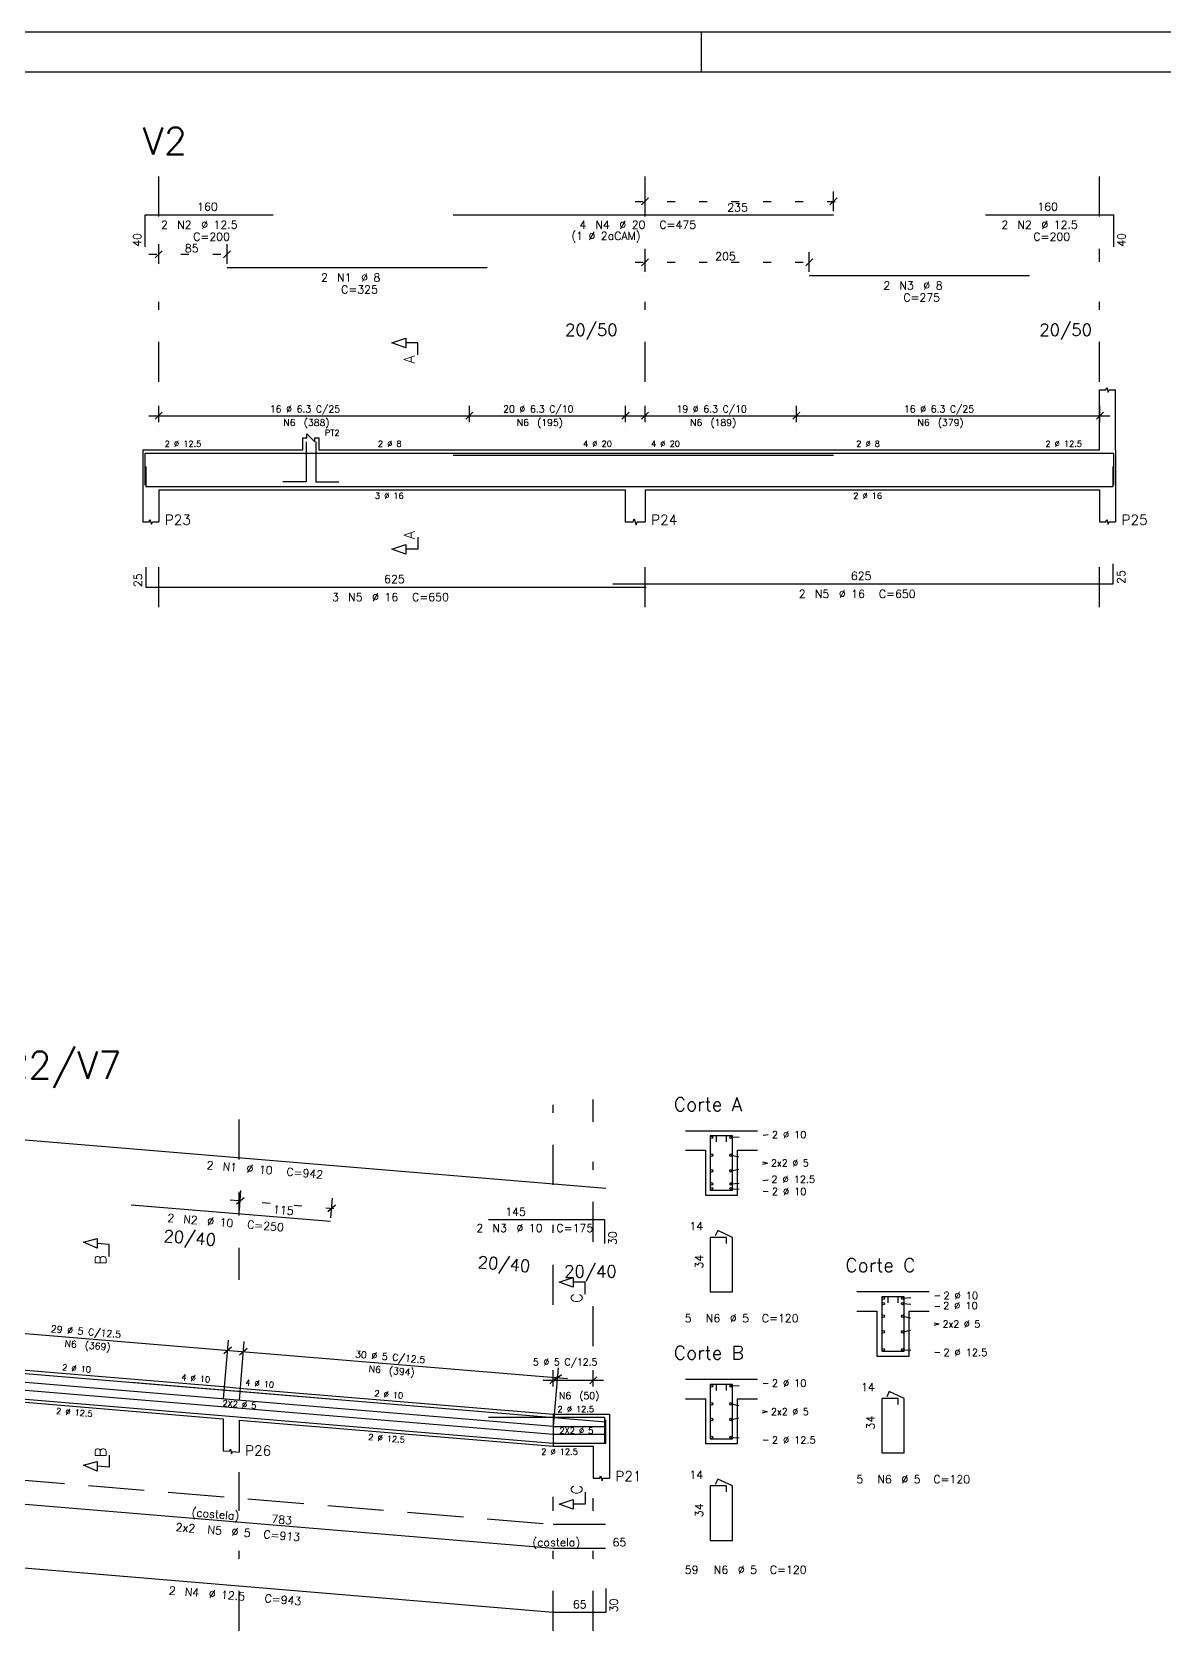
# Model space of a CAD drawing. Extents: x 797 to 1056, y -75 to 15.
# Drawn here: x 866.95 to 881.09, y -53.24 to -33.26 of the extents above; entities that cross this region are included whole.
import ezdxf

# ---------------------------------------------------------------- set-up
doc = ezdxf.new("R2010")
doc.units = 0
doc.header["$MEASUREMENT"] = 0
for name, pattern in [('ESTILO_TQS_0001', [1, 0.7, -0.3]), ('ESTILO_TQS_0002', [0.4, 0.1, -0.3]), ('ESTILO_TQS_0003', [1.5, 0.5, -0.4, 0.1, -0.5])]:
    doc.linetypes.add(name, pattern=pattern)
for name, color, linetype in [('06', 6, 'CONTINUOUS'), ('1', 2, 'CONTINUOUS'), ('13', 13, 'CONTINUOUS'), ('2', 4, 'CONTINUOUS'), ('3', 8, 'CONTINUOUS'), ('4', 1, 'CONTINUOUS'), ('5', 5, 'CONTINUOUS'), ('8', 8, 'CONTINUOUS'), ('CERCADURA', 7, 'CONTINUOUS')]:
    doc.layers.add(name, color=color, linetype=linetype)
doc.styles.get("Standard").update_dxf_attribs({"font": 'ROMANS.SHX'})

msp = doc.modelspace()

# ---------------------------------------------------------------- linework, layer by layer
at = {"layer": '06'}
msp.add_line((844.86, -33.763), (902.56, -33.763), dxfattribs=at)
at = {"layer": '1', "linetype": 'Continuous'}
for p, q in [((880.281, -38.484), (880.281, -37.734)), ((880.481, -38.484), (880.481, -37.734)), ((870.331, -38.484), (870.331, -38.334)), ((870.331, -38.334), (870.381, -38.334)), ((870.381, -38.334), (870.381, -38.284)), ((870.381, -38.284), (870.481, -38.384)), ((870.481, -38.384), (870.481, -38.334)), ((870.481, -38.334), (870.531, -38.334)), ((870.531, -38.334), (870.531, -38.484)), ((868.331, -38.484), (868.331, -38.984)), ((868.331, -38.484), (868.531, -38.484)), ((868.531, -38.484), (870.331, -38.484)), ((870.371, -38.384), (870.371, -38.884)), ((870.491, -38.384), (870.491, -38.884)), ((870.531, -38.484), (874.356, -38.484)), ((874.356, -38.484), (874.606, -38.484)), ((874.606, -38.484), (880.281, -38.484)), ((880.481, -38.484), (880.481, -38.984)), ((870.371, -38.884), (870.081, -38.884)), ((870.491, -38.884), (870.781, -38.884)), ((868.331, -38.984), (868.331, -39.384)), ((868.531, -38.984), (870.531, -38.984)), ((868.531, -38.984), (868.531, -39.384)), ((870.531, -38.984), (874.356, -38.984)), ((874.356, -38.984), (874.356, -39.384)), ((874.606, -38.984), (880.281, -38.984)), ((874.606, -38.984), (874.606, -39.384)), ((880.281, -38.984), (880.281, -39.384)), ((880.481, -38.984), (880.481, -39.384)), ((876.009, -46.996), (875.109, -46.996)), ((875.109, -47.236), (875.359, -47.236)), ((875.359, -47.236), (875.359, -47.796)), ((875.759, -47.796), (875.759, -47.236)), ((875.759, -47.236), (876.009, -47.236)), ((875.359, -47.796), (875.759, -47.796)), ((878.152, -49.007), (877.252, -49.007)), ((877.252, -49.247), (877.502, -49.247)), ((877.502, -49.247), (877.502, -49.807)), ((877.902, -49.807), (877.902, -49.247)), ((877.902, -49.247), (878.152, -49.247)), ((865.859, -49.9), (869.334, -50.19)), ((877.502, -49.807), (877.902, -49.807)), ((876.009, -50.102), (875.109, -50.102)), ((865.859, -50.302), (869.334, -50.591)), ((869.334, -50.19), (869.534, -50.207)), ((869.534, -50.207), (873.259, -50.517)), ((875.109, -50.342), (875.359, -50.342)), ((875.359, -50.342), (875.359, -50.902)), ((875.759, -50.902), (875.759, -50.342)), ((875.759, -50.342), (876.009, -50.342)), ((873.259, -50.517), (873.459, -50.534)), ((873.459, -50.535), (873.459, -50.935)), ((873.459, -50.535), (873.959, -50.535)), ((873.959, -50.535), (874.159, -50.535)), ((874.159, -50.535), (874.159, -50.935)), ((869.334, -50.591), (869.334, -50.991)), ((869.534, -50.608), (873.259, -50.918)), ((869.534, -50.608), (869.534, -51.008)), ((873.259, -50.918), (873.459, -50.935)), ((873.459, -50.935), (873.959, -50.935)), ((873.959, -50.935), (873.959, -51.335)), ((874.159, -50.935), (874.159, -51.335)), ((875.359, -50.902), (875.759, -50.902))]:
    msp.add_line(p, q, dxfattribs=at)
for points in [[(871.768, -37.299), (871.768, -37.149), (871.618, -37.149), (871.618, -37.209), (871.443, -37.149), (871.618, -37.089), (871.618, -37.149)], [(880.281, -37.734), (880.361, -37.734), (880.371, -37.704), (880.391, -37.764), (880.401, -37.734), (880.481, -37.734)], [(868.331, -39.384), (868.411, -39.384), (868.421, -39.354), (868.441, -39.414), (868.451, -39.384), (868.531, -39.384)], [(874.356, -39.384), (874.456, -39.384), (874.468, -39.346), (874.493, -39.421), (874.506, -39.384), (874.606, -39.384)], [(880.281, -39.384), (880.361, -39.384), (880.371, -39.354), (880.391, -39.414), (880.401, -39.384), (880.481, -39.384)], [(871.768, -39.576), (871.768, -39.726), (871.618, -39.726), (871.618, -39.786), (871.443, -39.726), (871.618, -39.666), (871.618, -39.726)], [(867.913, -48.562), (867.913, -48.412), (867.763, -48.4), (867.763, -48.46), (867.589, -48.385), (867.763, -48.34), (867.763, -48.4)], [(873.859, -49.035), (873.859, -48.885), (873.709, -48.885), (873.709, -48.945), (873.534, -48.885), (873.709, -48.825), (873.709, -48.885)], [(867.913, -51.048), (867.913, -51.198), (867.763, -51.185), (867.763, -51.245), (867.589, -51.171), (867.763, -51.125), (867.763, -51.185)], [(869.334, -50.991), (869.414, -50.998), (869.426, -50.969), (869.441, -51.03), (869.454, -51.001), (869.534, -51.008)], [(873.959, -51.335), (874.039, -51.335), (874.049, -51.305), (874.069, -51.365), (874.079, -51.335), (874.159, -51.335)], [(873.859, -51.51), (873.859, -51.66), (873.709, -51.66), (873.709, -51.72), (873.534, -51.66), (873.709, -51.6), (873.709, -51.66)]]:
    msp.add_lwpolyline(points, dxfattribs=at)
at = {"layer": '13', "linetype": 'Continuous'}
for centre in [(875.437, -47.074), (875.68, -47.074), (875.437, -47.297), (875.68, -47.297), (875.437, -47.494), (875.68, -47.494), (875.437, -47.657), (875.437, -47.717), (875.68, -47.657), (875.68, -47.717), (877.581, -49.085), (877.581, -49.153), (877.824, -49.085), (877.824, -49.153), (877.581, -49.309), (877.824, -49.309), (877.581, -49.505), (877.824, -49.505), (877.581, -49.728), (877.824, -49.728), (875.437, -50.181), (875.68, -50.181), (875.437, -50.404), (875.68, -50.404), (875.437, -50.601), (875.68, -50.601), (875.437, -50.824), (875.68, -50.824)]:
    msp.add_circle(centre, 0.016, dxfattribs=at)
at = {"layer": '2', "linetype": 'Continuous'}
for p, q in [((874.562, -35.425), (874.65, -35.337)), ((874.606, -35.501), (874.606, -35.256)), ((876.915, -35.425), (877.003, -35.337)), ((876.959, -35.501), (876.959, -35.256)), ((874.606, -35.551), (874.606, -35.551)), ((876.959, -35.551), (876.959, -35.551)), ((868.531, -36.161), (868.531, -35.916)), ((869.384, -36.161), (869.384, -35.916)), ((868.487, -36.085), (868.575, -35.997)), ((869.339, -36.085), (869.428, -35.997)), ((874.562, -36.185), (874.65, -36.097)), ((874.606, -36.261), (874.606, -36.016)), ((876.612, -36.185), (876.7, -36.097)), ((876.656, -36.261), (876.656, -36.016)), ((868.531, -36.211), (868.531, -36.211)), ((869.384, -36.211), (869.384, -36.211)), ((874.606, -36.311), (874.606, -36.311)), ((876.656, -36.311), (876.656, -36.311)), ((868.531, -38.139), (868.531, -37.934)), ((872.411, -38.139), (872.411, -37.934)), ((872.411, -38.139), (872.411, -37.934)), ((874.361, -38.139), (874.361, -37.934)), ((874.606, -38.139), (874.606, -37.934)), ((876.496, -38.139), (876.496, -37.934)), ((876.496, -38.139), (876.496, -37.934)), ((880.286, -38.139), (880.286, -37.934)), ((868.406, -38.059), (872.536, -38.059)), ((868.487, -38.103), (868.575, -38.014)), ((872.286, -38.059), (874.486, -38.059)), ((872.367, -38.103), (872.455, -38.014)), ((872.367, -38.103), (872.455, -38.014)), ((874.317, -38.103), (874.405, -38.014)), ((874.481, -38.059), (876.621, -38.059)), ((874.562, -38.103), (874.65, -38.014)), ((876.371, -38.059), (880.411, -38.059)), ((876.452, -38.103), (876.54, -38.014)), ((876.452, -38.103), (876.54, -38.014)), ((880.242, -38.103), (880.33, -38.014)), ((868.531, -38.189), (868.531, -38.189)), ((872.411, -38.189), (872.411, -38.189)), ((872.411, -38.189), (872.411, -38.189)), ((874.361, -38.189), (874.361, -38.189)), ((874.606, -38.189), (874.606, -38.189)), ((876.496, -38.189), (876.496, -38.189)), ((876.496, -38.189), (876.496, -38.189)), ((880.286, -38.189), (880.286, -38.189)), ((868.361, -38.924), (868.361, -38.524)), ((868.361, -38.524), (869.961, -38.524)), ((869.384, -38.524), (872.634, -38.524)), ((872.209, -38.524), (876.959, -38.524)), ((872.209, -38.549), (876.959, -38.549)), ((876.656, -38.524), (879.406, -38.524)), ((878.856, -38.524), (880.456, -38.524)), ((880.456, -38.524), (880.456, -38.924)), ((868.371, -38.694), (868.371, -38.944)), ((880.451, -38.944), (880.451, -38.694)), ((868.371, -38.944), (874.621, -38.944)), ((874.201, -38.944), (880.451, -38.944)), ((869.538, -47.984), (869.558, -47.741)), ((869.5, -47.906), (869.596, -47.825)), ((870.644, -48.001), (870.74, -47.92)), ((870.682, -48.08), (870.703, -47.836)), ((869.534, -48.034), (869.534, -48.034)), ((870.678, -48.129), (870.678, -48.129)), ((865.589, -49.418), (869.516, -49.745)), ((869.341, -50.341), (869.402, -49.61)), ((869.344, -49.775), (869.439, -49.694)), ((869.464, -49.741), (873.638, -50.089)), ((869.538, -50.357), (869.599, -49.626)), ((869.541, -49.791), (869.636, -49.711)), ((865.659, -49.924), (874.114, -50.628)), ((865.659, -50.035), (873.459, -50.685)), ((865.659, -50.133), (873.459, -50.784)), ((868.187, -50.134), (870.678, -50.342)), ((873.334, -50.11), (874.084, -50.11)), ((873.415, -50.154), (873.503, -50.066)), ((873.459, -50.19), (873.459, -49.985)), ((873.463, -50.684), (873.524, -49.954)), ((873.466, -50.119), (873.561, -50.038)), ((873.915, -50.154), (874.003, -50.066)), ((873.959, -50.19), (873.959, -49.985)), ((865.003, -50.19), (873.459, -50.895)), ((873.459, -50.24), (873.459, -50.24)), ((873.959, -50.24), (873.959, -50.24)), ((869.337, -50.391), (869.337, -50.391)), ((869.534, -50.407), (869.534, -50.407)), ((874.099, -50.575), (872.649, -50.575)), ((873.459, -50.686), (874.109, -50.686)), ((873.459, -50.734), (873.459, -50.734)), ((874.099, -50.575), (874.099, -50.895)), ((874.114, -50.895), (874.114, -50.605)), ((873.459, -50.784), (874.109, -50.784)), ((873.459, -50.895), (874.114, -50.895))]:
    msp.add_line(p, q, dxfattribs=at)
at = {"layer": '2', "linetype": 'ESTILO_TQS_0002'}
for p, q in [((874.481, -35.381), (877.084, -35.381)), ((868.406, -36.041), (869.509, -36.041)), ((874.481, -36.141), (876.781, -36.141)), ((869.423, -47.855), (870.817, -47.971))]:
    msp.add_line(p, q, dxfattribs=at)
at = {"layer": '2', "linetype": 'Continuous'}
for points in [[(875.624, -47.131), (875.624, -47.056), (875.419, -47.056), (875.419, -47.736), (875.699, -47.736), (875.699, -47.056), (875.494, -47.056), (875.494, -47.131)], [(877.767, -49.142), (877.767, -49.067), (877.562, -49.067), (877.562, -49.747), (877.842, -49.747), (877.842, -49.067), (877.637, -49.067), (877.637, -49.142)], [(875.624, -50.237), (875.624, -50.162), (875.419, -50.162), (875.419, -50.842), (875.699, -50.842), (875.699, -50.162), (875.494, -50.162), (875.494, -50.237)]]:
    msp.add_lwpolyline(points, dxfattribs=at)
at = {"layer": '3', "linetype": 'ESTILO_TQS_0003'}
for p, q in [((868.531, -35.57), (868.531, -35.046)), ((874.606, -35.57), (874.606, -35.046)), ((880.281, -35.57), (880.281, -35.046)), ((868.531, -37.634), (868.531, -35.972)), ((874.606, -37.634), (874.606, -35.972)), ((880.281, -37.634), (880.281, -35.972)), ((868.531, -40.449), (868.531, -39.584)), ((874.606, -40.449), (874.606, -39.584)), ((880.281, -40.449), (880.281, -39.584)), ((869.534, -47.353), (869.534, -46.603)), ((873.459, -49.167), (873.459, -46.603)), ((873.959, -48.381), (873.959, -46.603)), ((869.534, -48.053), (869.534, -47.755)), ((869.534, -48.857), (869.534, -48.455)), ((873.959, -49.685), (873.959, -48.783)), ((869.534, -53.243), (869.534, -51.257)), ((873.459, -53.243), (873.459, -51.568)), ((873.959, -53.243), (873.959, -51.585))]:
    msp.add_line(p, q, dxfattribs=at)
at = {"layer": '3', "linetype": 'ESTILO_TQS_0002'}
for p, q in [((875.68, -47.074), (876.144, -47.041)), ((875.68, -47.297), (876.136, -47.396)), ((875.68, -47.494), (876.136, -47.396)), ((875.68, -47.657), (876.144, -47.605)), ((875.68, -47.717), (876.144, -47.751)), ((877.824, -49.085), (878.287, -49.052)), ((877.824, -49.153), (878.287, -49.188)), ((877.824, -49.309), (878.28, -49.407)), ((877.824, -49.505), (878.28, -49.407)), ((877.824, -49.728), (878.287, -49.762)), ((875.68, -50.181), (876.144, -50.147)), ((873.259, -50.517), (873.459, -50.534)), ((875.68, -50.404), (876.136, -50.502)), ((875.68, -50.601), (876.136, -50.502)), ((873.259, -50.918), (873.459, -50.935)), ((875.68, -50.824), (876.144, -50.857))]:
    msp.add_line(p, q, dxfattribs=at)
at = {"layer": '4', "linetype": 'Continuous'}
for p, q in [((868.361, -35.946), (868.361, -35.546)), ((868.361, -35.546), (869.961, -35.546)), ((872.209, -35.546), (876.959, -35.546)), ((878.856, -35.546), (880.456, -35.546)), ((880.456, -35.546), (880.456, -35.946)), ((869.384, -36.206), (872.634, -36.206)), ((876.656, -36.306), (879.406, -36.306)), ((868.371, -39.949), (868.371, -40.199)), ((880.451, -40.159), (880.451, -39.909)), ((874.201, -40.159), (880.451, -40.159)), ((868.371, -40.199), (874.621, -40.199)), ((868.187, -47.917), (870.678, -48.124))]:
    msp.add_line(p, q, dxfattribs=at)
for points in [[(865.019, -47.306), (865.019, -47.006), (865.659, -47.006), (874.114, -47.711)], [(872.649, -48.1), (874.099, -48.1), (874.099, -48.4)], [(875.624, -48.4), (875.624, -48.325), (875.419, -48.325), (875.419, -49.005), (875.699, -49.005), (875.699, -48.325), (875.513, -48.238), (875.481, -48.306)], [(877.767, -50.411), (877.767, -50.336), (877.562, -50.336), (877.562, -51.016), (877.842, -51.016), (877.842, -50.336), (877.656, -50.249), (877.625, -50.317)], [(875.624, -51.506), (875.624, -51.431), (875.419, -51.431), (875.419, -52.111), (875.699, -52.111), (875.699, -51.431), (875.513, -51.345), (875.481, -51.413)], [(865.004, -51.56), (865.659, -51.56), (873.459, -52.21), (874.109, -52.21)], [(874.114, -52.71), (874.114, -53.01), (873.459, -53.01), (865.004, -52.305)]]:
    msp.add_lwpolyline(points, dxfattribs=at)
at = {"layer": '8', "linetype": 'ESTILO_TQS_0001'}
msp.add_lwpolyline([(865.004, -51.26), (865.659, -51.26), (873.459, -51.91), (874.109, -51.91)], dxfattribs=at)
at = {"layer": 'CERCADURA'}
for p, q in [((843.61, -33.263), (903.06, -33.263)), ((875.31, -33.763), (875.31, -33.263))]:
    msp.add_line(p, q, dxfattribs=at)

# ---------------------------------------------------------------- texts
at = {"layer": '1', "linetype": 'Continuous'}
for s, height, p in [('160', 0.1, (869.011, -35.496)), ('160', 0.1, (879.506, -35.496)), ('2', 0.1, (868.561, -35.721)), ('N2', 0.1, (868.761, -35.721)), ('%%c 12.5', 0.1, (869.061, -35.721)), ('(1 %%c 2aCAM)', 0.1, (873.684, -35.861)), ('4', 0.1, (873.784, -35.721)), ('N4', 0.1, (873.984, -35.721)), ('%%c 20', 0.1, (874.284, -35.721)), ('C=475', 0.1, (874.784, -35.721)), ('2', 0.1, (879.056, -35.721)), ('N2', 0.1, (879.256, -35.721)), ('%%c 12.5', 0.1, (879.556, -35.721)), ('C=200', 0.1, (868.961, -35.871)), ('C=200', 0.1, (879.456, -35.871)), ('2', 0.1, (870.559, -36.381)), ('N1', 0.1, (870.759, -36.381)), ('%%c 8', 0.1, (871.059, -36.381)), ('C=325', 0.1, (870.809, -36.531)), ('2', 0.1, (877.581, -36.481)), ('N3', 0.1, (877.781, -36.481)), ('C=275', 0.1, (877.831, -36.631)), ('%%c 8', 0.1, (878.081, -36.481)), ('20/50', 0.15, (873.606, -37.059)), ('20/50', 0.15, (879.531, -37.059)), ('PT2', 0.075, (870.606, -38.309)), ('2 %%c 12.5', 0.075, (868.606, -38.446)), ('2 %%c 8', 0.075, (871.268, -38.446)), ('4 %%c 20', 0.075, (873.831, -38.446)), ('4 %%c 20', 0.075, (874.681, -38.446)), ('2 %%c 8', 0.075, (877.243, -38.446)), ('2 %%c 12.5', 0.075, (879.606, -38.446)), ('3 %%c 16', 0.075, (871.231, -39.096)), ('2 %%c 16', 0.075, (877.206, -39.096)), ('P23', 0.125, (868.606, -39.421)), ('P24', 0.125, (874.681, -39.421)), ('P25', 0.125, (880.556, -39.421)), ('625', 0.1, (871.346, -40.149)), ('625', 0.1, (877.176, -40.109)), ('3', 0.1, (870.696, -40.374)), ('N5', 0.1, (870.896, -40.374)), ('%%c 16', 0.1, (871.196, -40.374)), ('C=650', 0.1, (871.696, -40.374)), ('2', 0.1, (876.526, -40.334)), ('N5', 0.1, (876.726, -40.334)), ('%%c 16', 0.1, (877.026, -40.334)), ('C=650', 0.1, (877.526, -40.334)), ('Corte A', 0.17, (874.964, -46.746)), ('145', 0.1, (872.859, -48.055)), ('2', 0.1, (872.499, -48.258)), ('N3', 0.1, (872.699, -48.258)), ('%%c 10', 0.1, (872.999, -48.258)), ('C=175', 0.1, (873.499, -48.258)), ('20/40', 0.15, (873.595, -48.825)), ('Corte C', 0.17, (877.107, -48.757)), ('  5', 0.1, (874.964, -49.385)), ('N6', 0.1, (875.364, -49.385)), ('%%c 5', 0.1, (875.664, -49.385)), ('C=120', 0.1, (876.064, -49.385)), ('Corte B', 0.17, (874.964, -49.852)), ('2 %%c 12.5', 0.075, (873.512, -50.508)), ('2X2 %%c 5', 0.075, (873.536, -50.777)), ('P26', 0.125, (869.609, -51.052)), ('2 %%c 12.5', 0.075, (873.309, -51.04)), ('P21', 0.125, (874.234, -51.372)), ('  5', 0.1, (877.107, -51.397)), ('N6', 0.1, (877.507, -51.397)), ('%%c 5', 0.1, (877.807, -51.397)), ('C=120', 0.1, (878.207, -51.397)), ('(costela)', 0.1, (873.199, -52.185)), ('65', 0.1, (874.199, -52.185)), ('  59', 0.1, (874.964, -52.528)), ('N6', 0.1, (875.464, -52.528)), ('%%c 5', 0.1, (875.764, -52.528)), ('C=120', 0.1, (876.164, -52.528)), ('65', 0.1, (873.704, -52.96))]:
    msp.add_text(s, height=height, dxfattribs=at).set_placement(p)
for s, height, rotation, p in [('40', 0.1, 90, (868.311, -35.946)), ('40', 0.1, 90, (880.606, -35.946)), ('A', 0.136, 90, (871.728, -37.407)), ('A', 0.136, 90, (871.728, -39.603)), ('25', 0.1, 90, (868.321, -40.199)), ('25', 0.1, 90, (880.601, -40.159)), ('2', 0.1, 355.2361, (869.126, -47.47)), ('N1', 0.1, 355.2361, (869.325, -47.487)), ('%%c 10', 0.1, 355.2361, (869.624, -47.512)), ('C=942', 0.1, 355.236, (870.123, -47.553)), ('2', 0.1, 355.2361, (868.635, -48.129)), ('N2', 0.1, 355.2361, (868.834, -48.146)), ('%%c 10', 0.1, 355.2361, (869.133, -48.171)), ('C=250', 0.1, 355.2361, (869.632, -48.212)), ('20/40', 0.15, 355.2361, (868.586, -48.378)), ('30', 0.1, 90, (874.249, -48.42)), ('B', 0.136, 90, (867.872, -48.668)), ('20/40', 0.15, 355.2361, (872.511, -48.705)), ('C', 0.136, 90, (873.818, -49.144)), ('2 %%c 10', 0.075, 355.2361, (867.322, -49.985)), ('4 %%c 10', 0.075, 355.2361, (868.811, -50.109)), ('4 %%c 10', 0.075, 355.2361, (869.609, -50.175)), ('2 %%c 10', 0.075, 355.2361, (871.222, -50.31)), ('2 %%c 12.5', 0.075, 355.2361, (867.247, -50.53)), ('2X2 %%c 5', 0.075, 355.2361, (869.324, -50.431)), ('2 %%c 12.5', 0.075, 355.2361, (871.147, -50.855)), ('B', 0.136, 90, (867.872, -51.072)), ('C', 0.136, 90, (873.818, -51.537)), ('(costela)', 0.1, 355.2361, (868.938, -51.808)), ('2x2', 0.1, 355.2361, (868.739, -51.992)), ('N5', 0.1, 355.2361, (869.137, -52.025)), ('783', 0.1, 355.236, (869.935, -51.891)), ('%%c 5', 0.1, 355.2361, (869.436, -52.05)), ('C=913', 0.1, 355.236, (869.835, -52.083)), ('2', 0.1, 355.2361, (868.654, -52.785)), ('N4', 0.1, 355.236, (868.853, -52.801)), ('%%c 12.5', 0.1, 355.2361, (869.152, -52.826)), ('C=943', 0.1, 355.236, (869.85, -52.884)), ('30', 0.1, 90, (874.264, -53.01))]:
    msp.add_text(s, height=height, rotation=rotation, dxfattribs=at).set_placement(p)
at = {"layer": '2', "linetype": 'Continuous'}
for s, height, p in [('235', 0.1, (875.632, -35.506)), ('85', 0.1, (868.857, -36.016)), ('205', 0.1, (875.481, -36.116)), ('16 %%c 6.3 C/25', 0.085, (869.918, -38.016)), ('20 %%c 6.3 C/10', 0.085, (872.833, -38.016)), ('19 %%c 6.3 C/10', 0.085, (874.998, -38.016)), ('16 %%c 6.3 C/25', 0.085, (877.838, -38.016)), ('N6', 0.085, (870.088, -38.186)), ('(388)', 0.085, (870.343, -38.186)), ('N6', 0.085, (873.003, -38.186)), ('(195)', 0.085, (873.258, -38.186)), ('N6', 0.085, (875.168, -38.186)), ('(189)', 0.085, (875.423, -38.186)), ('N6', 0.085, (878.008, -38.186)), ('(379)', 0.085, (878.263, -38.186)), ('2 %%c 10', 0.09, (876.189, -47.086)), ('2x2 %%c 5', 0.085, (876.179, -47.438)), ('2 %%c 12.5', 0.09, (876.183, -47.645)), ('2 %%c 10', 0.09, (876.189, -47.796)), ('14', 0.1, (875.159, -48.235)), ('2 %%c 10', 0.09, (878.328, -49.223)), ('2 %%c 10', 0.09, (878.332, -49.097)), ('2x2 %%c 5', 0.085, (878.322, -49.449)), ('2 %%c 12.5', 0.09, (878.332, -49.807)), ('5 %%c 5 C/12.5', 0.085, (873.204, -49.925)), ('2 %%c 10', 0.09, (876.189, -50.192)), ('14', 0.1, (877.302, -50.246)), ('N6', 0.085, (873.53, -50.345)), ('(50)', 0.085, (873.785, -50.345)), ('2x2 %%c 5', 0.085, (876.179, -50.545)), ('2 %%c 12.5', 0.09, (876.189, -50.902)), ('14', 0.1, (875.159, -51.341))]:
    msp.add_text(s, height=height, dxfattribs=at).set_placement(p)
for s, height, rotation, p in [('115', 0.1, 355.2361, (869.956, -48.024)), ('34', 0.1, 90, (875.329, -48.715)), ('29 %%c 5 C/12.5', 0.085, 355.236, (867.181, -49.508)), ('N6', 0.085, 355.236, (867.351, -49.692)), ('(369)', 0.085, 355.236, (867.605, -49.713)), ('30 %%c 5 C/12.5', 0.085, 355.2361, (870.981, -49.825)), ('N6', 0.085, 355.236, (871.15, -50.009)), ('(394)', 0.085, 355.236, (871.404, -50.03)), ('34', 0.1, 90, (877.472, -50.726)), ('34', 0.1, 90, (875.329, -51.821))]:
    msp.add_text(s, height=height, rotation=rotation, dxfattribs=at).set_placement(p)
at = {"layer": '5', "linetype": 'Continuous'}
for s, p in [('V2', (868.331, -34.796)), ('V6/VR2/V7', (865.458, -46.343))]:
    msp.add_text(s, height=0.34, dxfattribs=at).set_placement(p)

doc.saveas('drawing.dxf')
